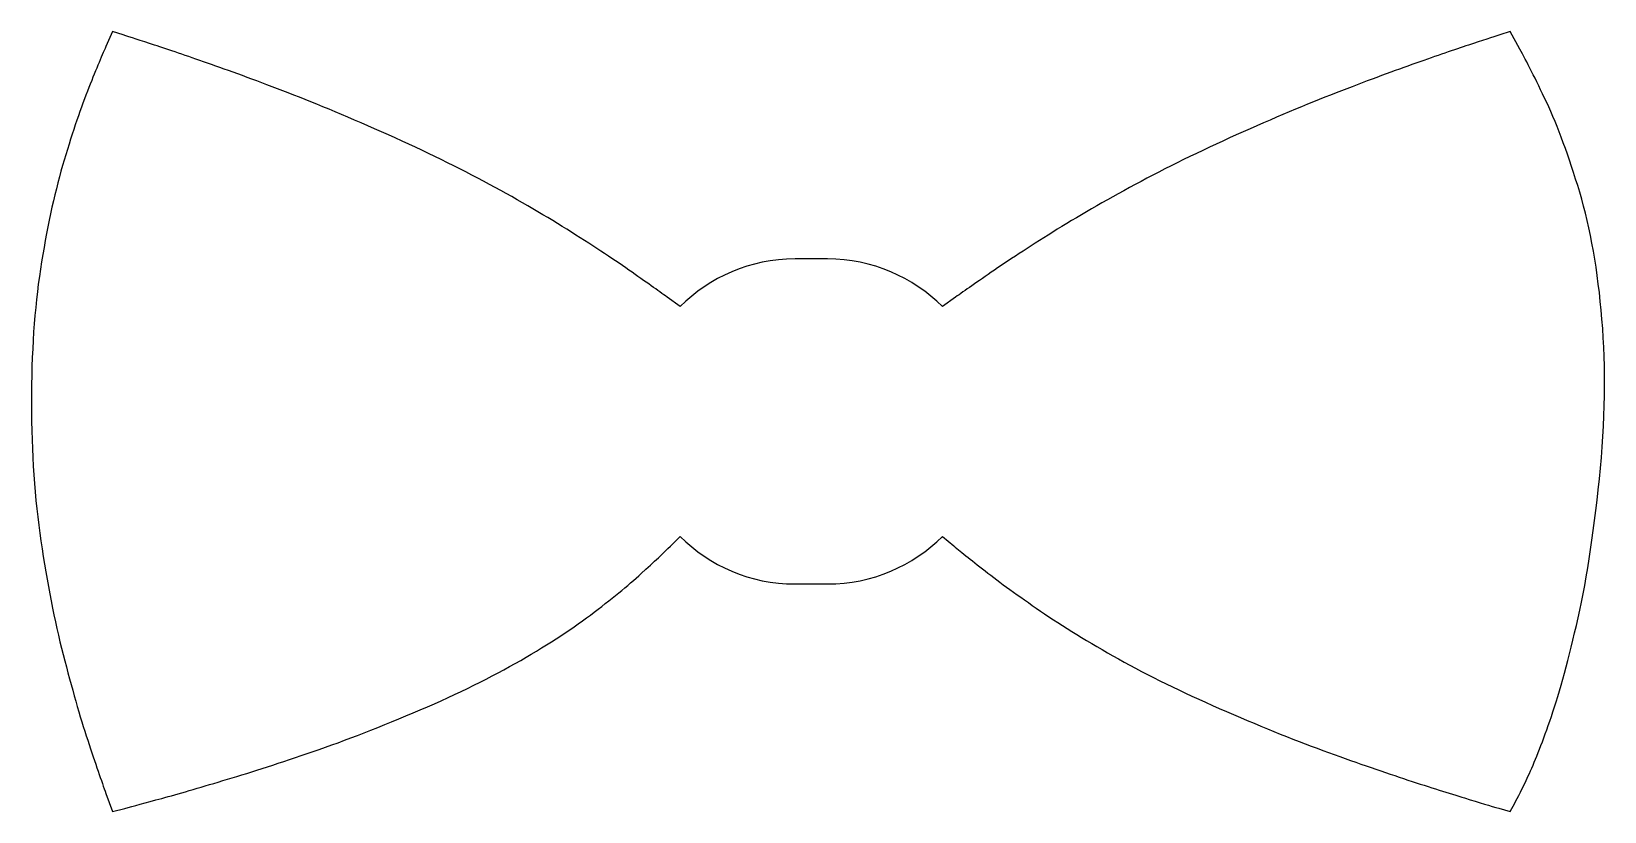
# Model space of a CAD drawing. Header units: millimetres. Extents: x 11 to 133, y 9 to 69.
import ezdxf

# ---------------------------------------------------------------- set-up
doc = ezdxf.new("R2010")
doc.units = ezdxf.units.MM
doc.layers.get('0').update_dxf_attribs({"linetype": 'CONTINUOUS'})

msp = doc.modelspace()

# ---------------------------------------------------------------- linework, layer by layer
for p, q in [((17.62, 69.2), (17.1, 68.04)), ((18.43, 68.94), (17.62, 69.2)), ((125.56, 69.2), (124.76, 68.94)), ((126.32, 67.83), (125.56, 69.2)), ((72.84, 51.63), (70.33, 51.63)), ((61.46, 47.95), (60.46, 48.68)), ((82.73, 48.68), (81.72, 47.95)), ((61.46, 47.95), (61.46, 47.95)), ((81.72, 47.95), (81.71, 47.95)), ((60.71, 29.46), (61.46, 30.2)), ((61.46, 30.2), (61.46, 30.2)), ((81.71, 30.2), (81.72, 30.2)), ((81.72, 30.2), (82.59, 29.47)), ((70.33, 26.53), (72.84, 26.53)), ((17.11, 10.35), (17.62, 8.95)), ((17.62, 8.95), (18.57, 9.2)), ((124.68, 9.21), (125.56, 8.95)), ((125.56, 8.95), (125.92, 9.6))]:
    msp.add_line(p, q)
for points in [[(17.1, 68.04), (16.76, 67.27), (16.28, 66.12), (15.68, 64.58)], [(20.86, 68.15), (19.78, 68.51), (18.97, 68.77), (18.43, 68.94)], [(24.96, 66.75), (23.31, 67.33), (21.95, 67.79), (20.86, 68.15)], [(122.35, 68.15), (121.27, 67.79), (119.92, 67.33), (118.29, 66.75)], [(124.76, 68.94), (124.22, 68.77), (123.42, 68.51), (122.35, 68.15)], [(128.39, 63.72), (127.52, 65.55), (126.83, 66.92), (126.32, 67.83)], [(30.76, 64.62), (28.54, 65.47), (26.6, 66.18), (24.96, 66.75)], [(118.29, 66.75), (116.67, 66.18), (114.75, 65.47), (112.54, 64.62)], [(15.68, 64.58), (15.07, 63.04), (14.43, 61.13), (13.76, 58.84)], [(38.39, 61.45), (35.53, 62.72), (32.99, 63.77), (30.76, 64.62)], [(112.54, 64.62), (110.33, 63.77), (107.8, 62.71), (104.95, 61.45)], [(130.94, 56.78), (130.1, 59.57), (129.25, 61.88), (128.39, 63.72)], [(46.28, 57.63), (43.89, 58.91), (41.26, 60.18), (38.39, 61.45)], [(104.95, 61.45), (102.09, 60.18), (99.46, 58.9), (97.06, 57.62)], [(13.76, 58.84), (13.09, 56.55), (12.52, 53.89), (12.05, 50.85)], [(52.71, 53.92), (50.82, 55.11), (48.68, 56.35), (46.28, 57.63)], [(97.06, 57.62), (94.65, 56.34), (92.49, 55.1), (90.59, 53.92)], [(132.66, 46.97), (132.35, 50.72), (131.77, 53.99), (130.94, 56.78)], [(57.5, 50.77), (56.2, 51.68), (54.6, 52.73), (52.71, 53.92)], [(90.59, 53.92), (88.68, 52.73), (87.06, 51.68), (85.73, 50.77)], [(70.33, 51.63), (66.87, 51.63), (63.73, 50.22), (61.46, 47.95)], [(81.71, 47.95), (79.44, 50.22), (76.3, 51.63), (72.84, 51.63)], [(12.05, 50.85), (11.58, 47.82), (11.35, 44.37), (11.35, 40.51)], [(60.46, 48.68), (59.79, 49.16), (58.81, 49.86), (57.5, 50.77)], [(85.73, 50.77), (84.41, 49.86), (83.41, 49.16), (82.73, 48.68)], [(132.46, 34.64), (132.91, 39.11), (132.98, 43.22), (132.66, 46.97)], [(11.35, 40.51), (11.36, 36.65), (11.6, 33.1), (12.08, 29.85)], [(130.68, 23.33), (131.41, 26.41), (132, 30.18), (132.46, 34.64)], [(12.08, 29.85), (12.56, 26.6), (13.13, 23.67), (13.8, 21.08)], [(58.45, 27.33), (59.47, 28.26), (60.22, 28.97), (60.71, 29.46)], [(61.46, 30.2), (63.73, 27.93), (66.87, 26.53), (70.33, 26.53)], [(72.84, 26.53), (76.3, 26.53), (79.44, 27.93), (81.71, 30.2)], [(82.59, 29.47), (83.18, 28.99), (84.06, 28.29), (85.23, 27.37)], [(54.53, 24.13), (56.13, 25.34), (57.44, 26.41), (58.45, 27.33)], [(85.23, 27.37), (86.4, 26.46), (87.86, 25.41), (89.61, 24.22)], [(48.72, 20.39), (50.99, 21.68), (52.93, 22.93), (54.53, 24.13)], [(89.61, 24.22), (91.37, 23.02), (93.42, 21.79), (95.75, 20.5)], [(128.63, 15.94), (129.27, 17.78), (129.96, 20.24), (130.68, 23.33)], [(13.8, 21.08), (14.47, 18.48), (15.1, 16.27), (15.7, 14.46)], [(40.83, 16.57), (43.82, 17.83), (46.45, 19.1), (48.72, 20.39)], [(95.75, 20.5), (98.09, 19.22), (100.72, 17.94), (103.65, 16.68)], [(32.65, 13.43), (35.11, 14.26), (37.84, 15.31), (40.83, 16.57)], [(103.65, 16.68), (106.57, 15.41), (109.2, 14.36), (111.54, 13.51)], [(126.97, 11.71), (127.43, 12.69), (127.99, 14.1), (128.63, 15.94)], [(15.7, 14.46), (16.3, 12.65), (16.77, 11.27), (17.11, 10.35)], [(26.13, 11.34), (28.01, 11.9), (30.18, 12.59), (32.65, 13.43)], [(111.54, 13.51), (113.87, 12.67), (115.92, 11.96), (117.67, 11.39)], [(21.42, 9.97), (22.68, 10.32), (24.25, 10.77), (26.13, 11.34)], [(117.67, 11.39), (119.42, 10.82), (120.88, 10.35), (122.05, 10)], [(125.92, 9.6), (126.16, 10.03), (126.51, 10.73), (126.97, 11.71)], [(18.57, 9.2), (19.2, 9.37), (20.15, 9.63), (21.42, 9.97)], [(122.05, 10), (123.22, 9.64), (124.1, 9.38), (124.68, 9.21)]]:
    msp.add_open_spline(points, degree=3)

doc.saveas('drawing.dxf')
